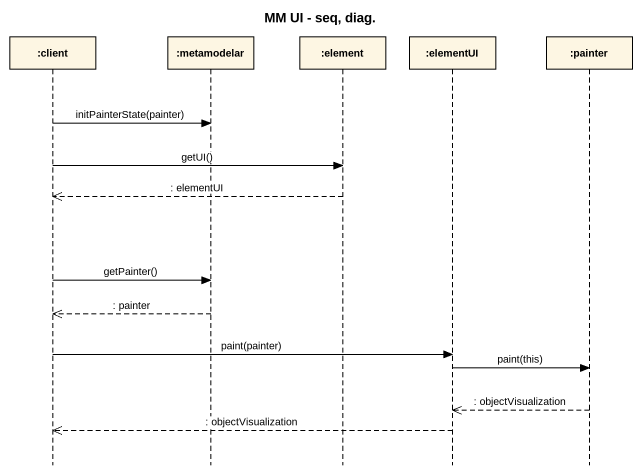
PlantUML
@startuml
title MM UI - seq, diag.
hide footbox
participant ":client" as client
participant ":metamodelar" as metamodelar
participant ":element" as element
participant ":elementUI" as elementUI
participant ":painter" as painter

client -> metamodelar : initPainterState(painter)
client -> element : getUI()
element -->> client : : elementUI
client -> metamodelar : getPainter()
metamodelar -->> client : : painter
client -> elementUI : paint(painter)
elementUI -> painter : paint(this)
painter -->> elementUI : : objectVisualization
elementUI -->> client : : objectVisualization
@enduml
